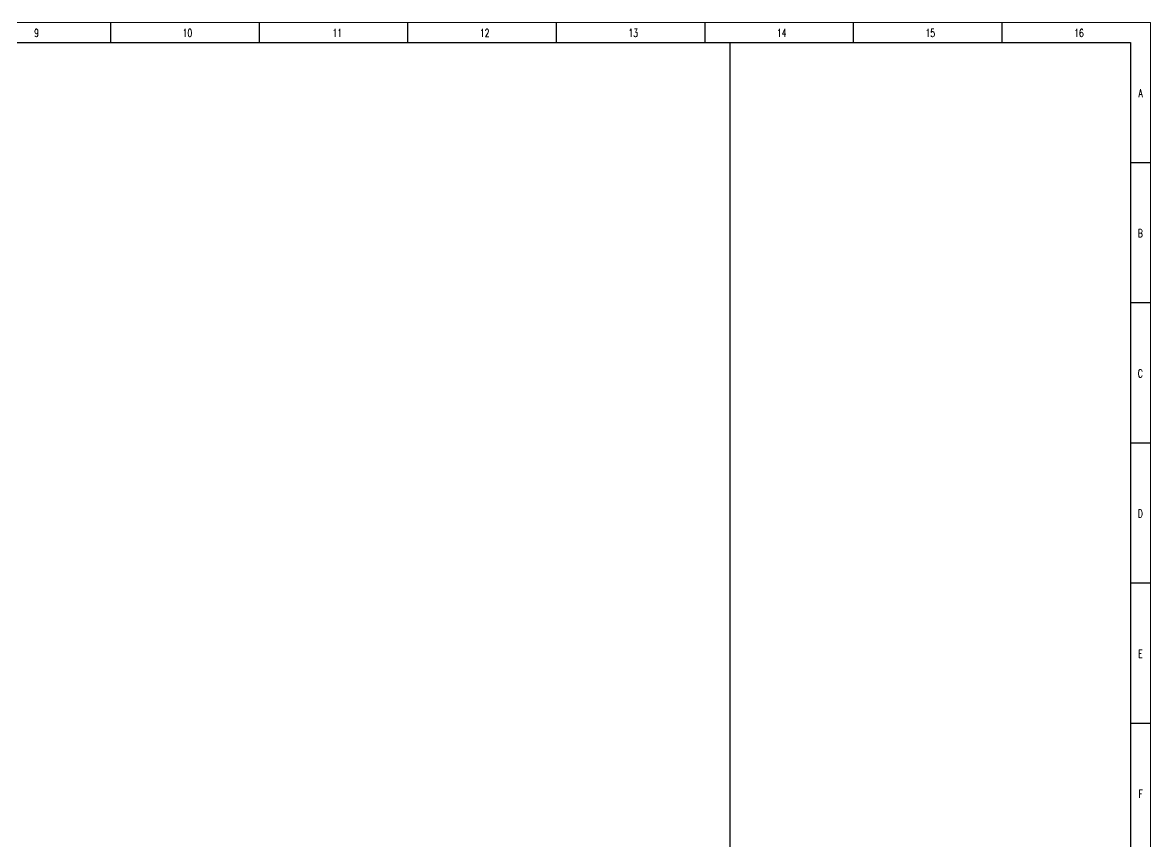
# Model space of a CAD drawing. Header units: inches. Extents: x 19 to 654008, y 34 to 210034.
# Drawn here: x 513088 to 654008, y 107804 to 210034 of the extents above; entities that cross this region are included whole.
import ezdxf

# ---------------------------------------------------------------- set-up
doc = ezdxf.new("R2010")
doc.units = ezdxf.units.IN
doc.header["$MEASUREMENT"] = 0
doc.layers.add('TEG BORDER', color=7, linetype='Continuous')
doc.styles.add('TEG BORDER', font='txt_qlt.shx', dxfattribs={"width": 0.7, "bigfont": 'hztxt.shx'})

msp = doc.modelspace()

# ---------------------------------------------------------------- linework, layer by layer
for p, q in [((524071, 210034), (524071, 207534)), ((542633, 210034), (542633, 207534)), ((561196, 210034), (561196, 207534)), ((579758, 210034), (579758, 207534)), ((598321, 210034), (598321, 207534)), ((616883, 210034), (616883, 207534)), ((635446, 210034), (635446, 207534)), ((654008, 192534), (651508, 192534)), ((654008, 175034), (651508, 175034)), ((654008, 157534), (651508, 157534)), ((654008, 140034), (651508, 140034)), ((654008, 122534), (651508, 122534))]:
    msp.add_line(p, q)
at = {"color": 5, "lineweight": 15}
msp.add_lwpolyline([(357008, 210034), (654008, 210034), (654008, 34), (357008, 34)], close=True, dxfattribs=at)
msp.add_lwpolyline([(359508, 207534), (651508, 207534), (651508, 2534), (359508, 2534)], close=True)
at = {"layer": 'TEG BORDER'}
msp.add_line((601508, 58034), (601508, 207534), dxfattribs=at)

# ---------------------------------------------------------------- texts
at = {"char_height": 1000, "width": 1000, "style": 'TEG BORDER'}
for s, insert, attachment_point in [('9', (514532, 209237), 1), ('10', (533094, 209237), 1), ('\\pi150;11', (551657, 209237), 1), ('\\pi-5.6843e-014;12', (570219, 209237), 1), ('13', (588782, 209237), 1), ('\\pi-16.667;14', (607344, 209237), 1), ('15', (625907, 209237), 1), ('\\pi16.667;16', (644469, 209237), 1), ('A', (653054, 201729), 3), ('B', (653054, 184229), 3), ('C', (653054, 166729), 3), ('D', (653054, 149229), 3), ('E', (653054, 131729), 3), ('F', (653054, 114229), 3)]:
    msp.add_mtext(s, dxfattribs=dict(at, insert=insert, attachment_point=attachment_point))

doc.saveas('drawing.dxf')
